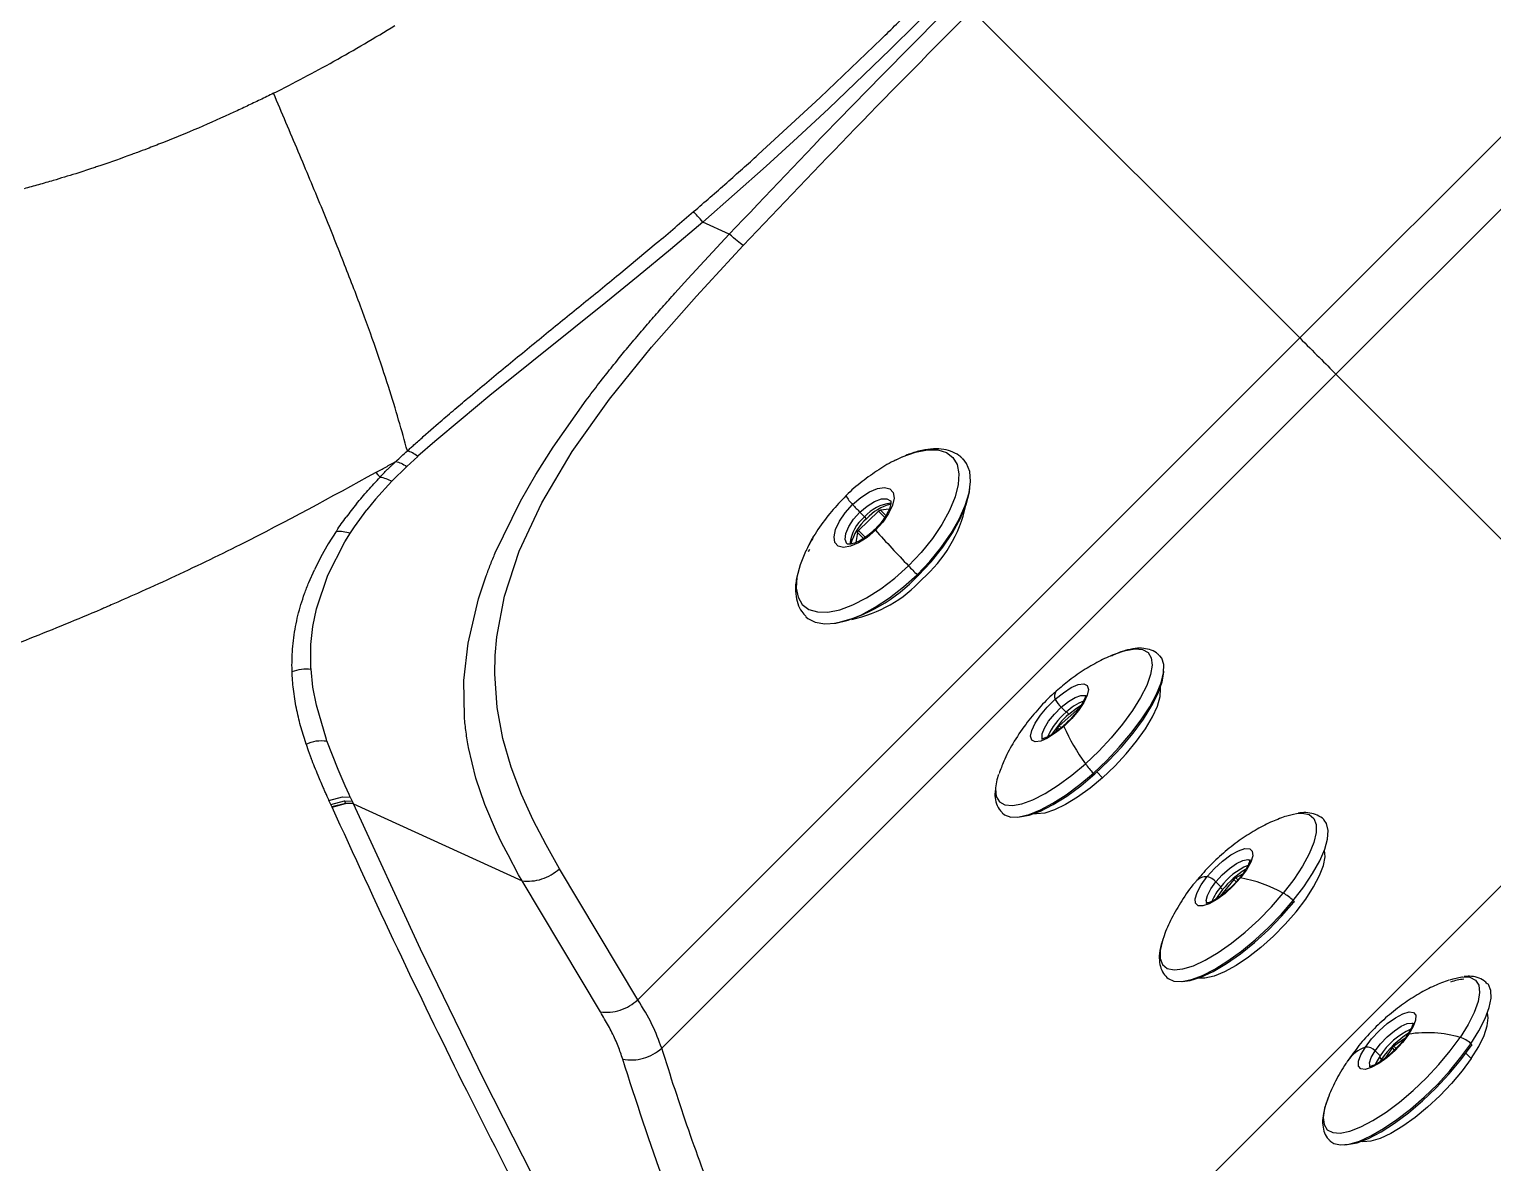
# Model space of a CAD drawing. Extents: x -51 to 27, y -13 to 136.
# Drawn here: x 9.69 to 16.42, y 15.51 to 20.73 of the extents above; entities that cross this region are included whole.
import ezdxf

# ---------------------------------------------------------------- set-up
doc = ezdxf.new("R2010")
doc.units = 0
doc.header["$MEASUREMENT"] = 0
doc.layers.add('GEOMETRY', color=2, linetype='Continuous', lineweight=25)

# ---------------------------------------------------------------- blocks, each defined once
blk = doc.blocks.new('2026 MONTERREY-BLOOM')
at = {"layer": 'GEOMETRY'}
for p, q in [((27.2123, -64.408), (30.2551, -61.3652)), ((30.4783, -61.4749), (27.3788, -64.5745)), ((25.33, -63.0825), (25.6091, -62.8048)), ((27.2123, -64.408), (25.705, -62.9007)), ((25.0079, -63.3026), (25.2888, -63.0336)), ((25.0467, -63.3538), (25.33, -63.0825)), ((24.7228, -63.5655), (25.0079, -63.3026)), ((24.9036, -63.4871), (25.0467, -63.3538)), ((24.7594, -63.6186), (24.9036, -63.4871)), ((24.4676, -63.8758), (24.7594, -63.6186)), ((24.4676, -63.8758), (24.3188, -64.0018)), ((24.5898, -63.9311), (24.4676, -63.8758)), ((24.0819, -64.1159), (24.2543, -63.9729)), ((24.4941, -64.0335), (24.5898, -63.9311)), ((24.3188, -64.0018), (24.1704, -64.1244)), ((24.3989, -64.137), (24.4941, -64.0335)), ((24.546, -64.0996), (24.6541, -63.984)), ((24.4391, -64.2158), (24.546, -64.0996)), ((24.1704, -64.1244), (24.0219, -64.2449)), ((24.3398, -64.2023), (24.3989, -64.137)), ((24.0219, -64.2449), (23.8744, -64.3633)), ((24.2316, -64.4509), (24.4391, -64.2158)), ((23.8744, -64.3633), (23.6816, -64.5177)), ((24.0384, -64.6898), (24.2316, -64.4509)), ((24.1695, -67.4508), (27.2123, -64.408)), ((23.6816, -64.5177), (23.4894, -64.6733)), ((27.3788, -64.5745), (24.2792, -67.674)), ((28.9346, -66.1303), (27.3788, -64.5745)), ((23.9903, -64.6177), (24.0134, -64.5881)), ((23.4894, -64.6733), (23.3568, -64.7827)), ((23.7798, -64.9102), (23.9319, -64.6943)), ((23.8675, -64.93), (24.0384, -64.6898)), ((23.3568, -64.7827), (23.2367, -64.8843)), ((23.1826, -64.862), (23.2529, -64.8005)), ((23.2367, -64.8843), (23.1585, -64.9525)), ((23.7006, -65.0355), (23.7798, -64.9102)), ((23.1585, -64.9526), (23.1078, -64.9989)), ((23.7275, -65.1656), (23.8675, -64.93)), ((23.1078, -64.9988), (23.0389, -65.0667)), ((23.6298, -65.1584), (23.7006, -65.0355)), ((22.9633, -65.1502), (23.0389, -65.0667)), ((22.9633, -65.1502), (22.9233, -65.1992)), ((23.5139, -65.3965), (23.6298, -65.1584)), ((23.6241, -65.3888), (23.7275, -65.1656)), ((22.8665, -65.2769), (22.9233, -65.1992)), ((25.2755, -65.2046), (25.1841, -65.2939)), ((25.1902, -65.209), (25.2119, -65.2307)), ((25.2209, -65.2393), (25.2121, -65.2305)), ((25.2755, -65.2046), (25.3042, -65.2335)), ((25.3243, -65.1954), (25.2846, -65.1994)), ((25.2846, -65.1994), (25.3095, -65.2245)), ((22.7828, -65.2976), (22.7462, -65.3555)), ((22.8227, -65.3451), (22.848, -65.3047)), ((22.848, -65.3047), (22.8665, -65.2769)), ((25.1785, -65.303), (25.1711, -65.3485)), ((25.1785, -65.303), (25.206, -65.3304)), ((25.1841, -65.2939), (25.2148, -65.3245)), ((22.7462, -65.3555), (22.7122, -65.4151)), ((22.7437, -65.4988), (22.8227, -65.3451)), ((23.5568, -65.5949), (23.6241, -65.3888)), ((24.9579, -65.3809), (24.9524, -65.3919)), ((22.7122, -65.4151), (22.6826, -65.4739)), ((22.6567, -65.5324), (22.6826, -65.4739)), ((22.6917, -65.6531), (22.7437, -65.4988)), ((23.4372, -65.6074), (23.4721, -65.5027)), ((23.5213, -65.7824), (23.5568, -65.5949)), ((22.6754, -65.7347), (22.6917, -65.6531)), ((23.3888, -65.8119), (23.4372, -65.6074)), ((22.6666, -65.8179), (22.6754, -65.7347)), ((23.5136, -65.868), (23.5213, -65.7824)), ((22.6667, -65.9263), (22.6666, -65.8179)), ((23.37, -65.9828), (23.3888, -65.8119)), ((22.6669, -65.9307), (22.6667, -65.9263)), ((22.6758, -66.0136), (22.6669, -65.9307)), ((23.5116, -65.9524), (23.5136, -65.868)), ((23.3723, -66.1504), (23.37, -65.9828)), ((23.5222, -66.1074), (23.5116, -65.9524)), ((22.6916, -66.0972), (22.6758, -66.0136)), ((22.7378, -66.2551), (22.6916, -66.0972)), ((23.5486, -66.2498), (23.5222, -66.1074)), ((28.9346, -66.1303), (25.2366, -69.8284)), ((26.2008, -66.1067), (26.1066, -66.1909)), ((26.1157, -66.1064), (26.1385, -66.1293)), ((26.1503, -66.1383), (26.14, -66.1279)), ((26.0998, -66.1997), (26.0916, -66.2184)), ((26.0998, -66.1997), (26.1072, -66.2071)), ((26.1066, -66.1909), (26.1159, -66.2001)), ((22.7397, -66.2606), (22.7378, -66.2551)), ((22.7912, -66.3916), (22.7397, -66.2606)), ((23.5869, -66.3822), (23.5486, -66.2498)), ((22.6443, -66.2751), (22.6545, -66.3048)), ((22.6545, -66.3048), (22.668, -66.3415)), ((23.4251, -66.4325), (23.3909, -66.2911)), ((22.8242, -66.4673), (22.7912, -66.3916)), ((23.6345, -66.5066), (23.5869, -66.3822)), ((22.8421, -66.507), (22.8242, -66.4673)), ((23.4662, -66.5532), (23.4251, -66.4325)), ((26.2799, -66.4038), (26.306, -66.4299)), ((22.7494, -66.5342), (22.812, -66.518)), ((22.7578, -66.5527), (22.7494, -66.5342)), ((22.7578, -66.5527), (22.8203, -66.5365)), ((22.812, -66.518), (22.8475, -66.5191)), ((22.8231, -66.5428), (22.8203, -66.5365)), ((22.8203, -66.5365), (22.8559, -66.5376)), ((22.8475, -66.5191), (22.8421, -66.507)), ((22.8475, -66.5191), (22.8559, -66.5376)), ((23.6887, -66.625), (23.6345, -66.5066)), ((22.7624, -66.5629), (22.7578, -66.5527)), ((22.7624, -66.5629), (22.8249, -66.5467)), ((22.7634, -66.565), (22.7624, -66.5629)), ((22.7634, -66.565), (22.8258, -66.5488)), ((22.8249, -66.5467), (22.8231, -66.5428)), ((22.8258, -66.5488), (22.8249, -66.5467)), ((22.8249, -66.5467), (22.8605, -66.5478)), ((22.8615, -66.5499), (22.8258, -66.5487)), ((22.8559, -66.5376), (22.8605, -66.5478)), ((22.8605, -66.5478), (22.8615, -66.5499)), ((23.1704, -67.218), (22.8615, -66.5499)), ((22.8615, -66.5499), (23.6371, -66.9043)), ((23.5198, -66.6788), (23.4662, -66.5532)), ((23.7477, -66.7391), (23.6887, -66.625)), ((23.5447, -66.7305), (23.5198, -66.6788)), ((23.5725, -66.7853), (23.5447, -66.7305)), ((23.6213, -66.876), (23.5725, -66.7853)), ((23.8086, -66.8492), (23.7477, -66.7391)), ((24.1695, -67.4508), (23.8086, -66.8492)), ((23.6371, -66.9043), (23.6213, -66.876)), ((23.997, -67.5072), (23.6371, -66.9043)), ((26.8267, -66.909), (26.8495, -66.9318)), ((26.9094, -66.8976), (26.8459, -66.9754)), ((26.8576, -66.9447), (26.8473, -66.9345)), ((26.9094, -66.8976), (26.9205, -66.9088)), ((26.9489, -66.8738), (26.9182, -66.8901)), ((26.9182, -66.8901), (26.9281, -66.9001)), ((23.4612, -67.8176), (23.1704, -67.218)), ((27.6363, -67.6726), (27.6041, -67.7201)), ((27.6363, -67.6726), (27.6466, -67.683)), ((27.6951, -67.6292), (27.6446, -67.6642)), ((27.6446, -67.6642), (27.655, -67.6746)), ((27.5586, -67.6859), (27.5815, -67.7088)), ((27.5881, -67.7239), (27.5781, -67.7139)), ((27.5881, -67.7239), (27.5803, -67.736)), ((27.9764, -67.6965), (28.0008, -67.7209)), ((23.765, -68.413), (23.4612, -67.8176)), ((27.3432, -67.9024), (27.3334, -67.9277))]:
    blk.add_line(p, q, dxfattribs=at)
at = {"layer": 'GEOMETRY', "flags": 128}
for points in [[(25.3595, -64.9675), (25.3852, -64.9555), (25.4454, -64.9335), (25.5003, -64.9226), (25.5482, -64.923), (25.5877, -64.9347), (25.6176, -64.9574), (25.637, -64.9904), (25.6453, -65.0326), (25.6422, -65.0828), (25.6278, -65.1395), (25.6026, -65.2009), (25.5674, -65.2652), (25.5232, -65.3305), (25.4713, -65.3946), (25.4133, -65.4558)], [(25.4532, -65.4967), (25.5114, -65.4356), (25.564, -65.3715), (25.6094, -65.3061), (25.6464, -65.2414), (25.6741, -65.179), (25.6917, -65.1207), (25.6987, -65.068), (25.6949, -65.0223), (25.6804, -64.985), (25.6644, -64.9647)], [(22.9643, -65.0274), (22.9745, -65.0376), (22.9847, -65.0478)], [(25.1568, -65.1741), (25.1949, -65.1414), (25.2341, -65.1161), (25.2714, -65.1002), (25.3035, -65.0952), (25.3281, -65.1013), (25.343, -65.1182), (25.347, -65.1443), (25.3399, -65.1777), (25.3222, -65.2155), (25.2953, -65.2548), (25.2615, -65.2923)], [(25.4573, -65.5003), (25.5171, -65.4371), (25.5707, -65.3709), (25.6164, -65.3035), (25.6528, -65.2371), (25.6788, -65.1736), (25.6937, -65.1151), (25.6961, -65.0968)], [(25.2615, -65.2923), (25.2234, -65.3251), (25.1841, -65.3504), (25.1469, -65.3662), (25.1147, -65.3713), (25.0901, -65.3651), (25.0752, -65.3483), (25.0712, -65.3222), (25.0783, -65.2888), (25.096, -65.251), (25.1229, -65.2117), (25.1568, -65.1741)], [(25.1902, -65.209), (25.2234, -65.1809), (25.2574, -65.1601), (25.2888, -65.1486), (25.3146, -65.1477), (25.3315, -65.1564)], [(25.1316, -65.355), (25.1308, -65.3541), (25.1229, -65.3349), (25.1257, -65.3079), (25.1389, -65.2758), (25.1611, -65.2417), (25.1902, -65.209)], [(22.7828, -65.2976), (22.7839, -65.2959), (22.7849, -65.2943)], [(24.942, -65.3865), (24.9402, -65.3901), (24.915, -65.4516), (24.9006, -65.5082), (24.8976, -65.5585), (24.9058, -65.6007), (24.9252, -65.6337), (24.9551, -65.6563), (24.9946, -65.6681), (25.0425, -65.6685), (25.0974, -65.6575), (25.1576, -65.6356), (25.2212, -65.6033), (25.2863, -65.5617), (25.351, -65.512), (25.4133, -65.4558)], [(24.942, -65.6899), (24.9508, -65.6976), (24.9852, -65.7155), (25.0282, -65.7228), (25.0788, -65.7193), (25.1355, -65.7051), (25.1968, -65.6806), (25.2609, -65.6465), (25.3262, -65.6036), (25.3909, -65.5532), (25.4532, -65.4967)], [(25.4532, -65.4967), (25.4546, -65.4981), (25.4558, -65.4993), (25.4568, -65.5002), (25.4575, -65.5009), (25.4579, -65.5012), (25.458, -65.5012), (25.4578, -65.5009), (25.4573, -65.5003)], [(26.391, -65.8517), (26.4117, -65.8452), (26.455, -65.8373), (26.4897, -65.8405), (26.5148, -65.8544), (26.5296, -65.8788), (26.5335, -65.9129), (26.5264, -65.9556), (26.5087, -66.0057), (26.4807, -66.0616), (26.4434, -66.1216), (26.3979, -66.1839), (26.3456, -66.2466), (26.288, -66.3079), (26.2269, -66.3657)], [(26.2635, -66.4088), (26.3247, -66.351), (26.3827, -66.2898), (26.4359, -66.2271), (26.4829, -66.1644), (26.5223, -66.1036), (26.5531, -66.0462), (26.5745, -65.9939), (26.5859, -65.948), (26.5868, -65.9098), (26.5775, -65.8804), (26.5696, -65.8699)], [(22.5796, -65.9417), (22.5796, -65.9395), (22.5795, -65.9373)], [(26.27, -66.4126), (26.3331, -66.3528), (26.3926, -66.2896), (26.4466, -66.2248), (26.4936, -66.1604), (26.5322, -66.0984), (26.5611, -66.0407), (26.5794, -65.989), (26.5867, -65.9448), (26.5868, -65.9406)], [(26.0879, -66.0697), (26.1257, -66.0391), (26.1621, -66.016), (26.1941, -66.0023), (26.219, -65.9991), (26.235, -66.0066), (26.2406, -66.0243), (26.2355, -66.0507), (26.22, -66.0837), (26.1954, -66.1205), (26.1637, -66.1583), (26.1275, -66.1939)], [(26.1157, -66.1064), (26.1485, -66.0802), (26.1796, -66.0613), (26.206, -66.0516), (26.2251, -66.0521), (26.231, -66.0559)], [(26.306, -66.4299), (26.3622, -66.3765), (26.4149, -66.3199), (26.4622, -66.262), (26.5027, -66.2049), (26.5349, -66.1505), (26.5577, -66.1005), (26.5703, -66.0568), (26.5724, -66.0209), (26.5714, -66.0144)], [(26.1275, -66.1939), (26.0897, -66.2245), (26.0533, -66.2476), (26.0213, -66.2613), (25.9963, -66.2645), (25.9804, -66.257), (25.9748, -66.2393), (25.9799, -66.2129), (25.9954, -66.18), (26.02, -66.1431), (26.0517, -66.1054), (26.0879, -66.0697)], [(26.0316, -66.255), (26.0276, -66.2482), (26.0278, -66.2285), (26.0382, -66.2017), (26.0577, -66.1703), (26.0844, -66.1375), (26.1157, -66.1064)], [(26.1503, -66.1383), (26.1859, -66.1098), (26.2074, -66.096)], [(26.1275, -66.1939), (26.1269, -66.1916), (26.1272, -66.1904)], [(22.6443, -66.2751), (22.6433, -66.2724), (22.6424, -66.2696)], [(25.8133, -66.477), (25.8131, -66.4819), (25.817, -66.516), (25.8317, -66.5404), (25.8568, -66.5543), (25.8915, -66.5575), (25.9348, -66.5497), (25.9854, -66.5311), (26.0416, -66.5025), (26.1018, -66.4645), (26.1643, -66.4185), (26.2269, -66.3657)], [(25.8277, -66.415), (25.8201, -66.4392), (25.8133, -66.477)], [(25.8438, -66.5917), (25.8554, -66.6011), (25.8845, -66.6108), (25.9224, -66.6102), (25.968, -66.5992), (26.0201, -66.5782), (26.0773, -66.5477), (26.1381, -66.5086), (26.2007, -66.4618), (26.2635, -66.4088)], [(25.9165, -66.6109), (25.9236, -66.6107), (25.9683, -66.6026), (26.0205, -66.5835), (26.0786, -66.5539), (26.1408, -66.5147), (26.2053, -66.4671), (26.27, -66.4126)], [(26.306, -66.4299), (26.2482, -66.4784), (26.1908, -66.5202), (26.1358, -66.5539), (26.0849, -66.5785), (26.04, -66.593), (26.0025, -66.5969), (25.9903, -66.5956)], [(26.2635, -66.4088), (26.265, -66.4103), (26.2664, -66.4115), (26.2676, -66.4125), (26.2687, -66.4132), (26.2694, -66.4136), (26.2699, -66.4136), (26.2701, -66.4133), (26.27, -66.4126)], [(27.1976, -66.5945), (27.2236, -66.593), (27.2552, -66.5998), (27.2768, -66.6174), (27.2879, -66.6451), (27.2881, -66.6823), (27.2774, -66.7276), (27.2561, -66.7798), (27.2249, -66.8373), (27.1846, -66.8983), (27.1367, -66.961)], [(27.1473, -66.6074), (27.1831, -66.5971), (27.1976, -66.5945)], [(27.182, -66.9949), (27.2303, -66.9321), (27.2712, -66.8708), (27.3038, -66.8126), (27.327, -66.7592), (27.3403, -66.712), (27.3433, -66.6723), (27.3359, -66.6411), (27.3242, -66.6245)], [(26.7869, -66.8847), (26.8206, -66.8474), (26.8578, -66.8133), (26.8955, -66.7853), (26.9305, -66.7655), (26.9602, -66.7557), (26.982, -66.7565), (26.9942, -66.7679), (26.9958, -66.7891), (26.9867, -66.8182), (26.9676, -66.8529), (26.9401, -66.8905)], [(27.1957, -67.046), (27.2398, -66.9883), (27.2761, -66.9323), (27.3036, -66.88), (27.3213, -66.833), (27.3285, -66.7931), (27.3255, -66.7631)], [(26.8267, -66.909), (26.8561, -66.8767), (26.8886, -66.8478), (26.921, -66.8251), (26.95, -66.8108), (26.9728, -66.8064), (26.9869, -66.8118)], [(26.9401, -66.8905), (26.9064, -66.9278), (26.8692, -66.9619), (26.8315, -66.99), (26.7965, -67.0097), (26.7668, -67.0196), (26.745, -67.0188), (26.7328, -67.0073), (26.7312, -66.9862), (26.7403, -66.9571), (26.7594, -66.9223), (26.7869, -66.8847)], [(26.7873, -67.0107), (26.7869, -67.0103), (26.7822, -66.9947), (26.7878, -66.971), (26.8031, -66.9415), (26.8267, -66.909)], [(26.9401, -66.8905), (26.9372, -66.8906), (26.9353, -66.8916), (26.9353, -66.8916)], [(26.5843, -67.1686), (26.5807, -67.1788), (26.57, -67.2241), (26.5702, -67.2613), (26.5813, -67.289), (26.603, -67.3066), (26.6346, -67.3134), (26.6751, -67.3093), (26.7233, -67.2944), (26.7778, -67.2691), (26.8369, -67.2342), (26.8988, -67.1907), (26.9616, -67.1401), (27.0234, -67.0837), (27.0824, -67.0234), (27.1367, -66.961)], [(26.6008, -67.3487), (26.6068, -67.3539), (26.634, -67.3656), (26.6703, -67.3669), (26.7145, -67.3579), (26.7655, -67.3388), (26.8219, -67.31), (26.8821, -67.2725), (26.9445, -67.2271), (27.0073, -67.1752), (27.069, -67.1181), (27.1278, -67.0575), (27.182, -66.9949)], [(26.6723, -67.3667), (26.708, -67.3624), (26.7579, -67.3469), (26.8142, -67.3208), (26.8752, -67.2848), (26.9391, -67.2399), (27.004, -67.1876), (27.0678, -67.1294), (27.1287, -67.0671), (27.1848, -67.0026)], [(26.8576, -66.9447), (26.8321, -66.98), (26.8271, -66.9883)], [(27.182, -66.9949), (27.1834, -66.9964), (27.1846, -66.9979), (27.1855, -66.9992), (27.1861, -67.0004), (27.1863, -67.0014), (27.1862, -67.0021), (27.1857, -67.0025), (27.1848, -67.0026)], [(27.1957, -67.046), (27.1456, -67.1035), (27.091, -67.1588), (27.0338, -67.21), (26.9759, -67.2554), (26.9194, -67.2935), (26.8662, -67.3229), (26.818, -67.3426), (26.7765, -67.352), (26.7461, -67.3514)], [(27.9018, -67.3588), (27.9167, -67.354), (27.9575, -67.3456)], [(27.9575, -67.3456), (27.96, -67.3454), (27.9948, -67.3477), (28.02, -67.3608), (28.0349, -67.3844), (28.039, -67.4177), (28.0321, -67.4597), (28.0145, -67.5092), (27.9867, -67.5646), (27.9496, -67.6242)], [(27.9986, -67.6531), (28.036, -67.5933), (28.0646, -67.5374), (28.0836, -67.4869), (28.0925, -67.4434), (28.091, -67.4078), (28.0793, -67.3813), (28.0751, -67.3765)], [(27.5139, -67.6685), (27.5426, -67.6309), (27.5771, -67.5939), (27.6145, -67.5605), (27.6519, -67.5335), (27.6861, -67.5151), (27.7145, -67.5066), (27.7347, -67.5089), (27.7451, -67.5217), (27.7449, -67.544), (27.734, -67.574), (27.7134, -67.6092)], [(28.0008, -67.7209), (28.0347, -67.666), (28.0595, -67.6154), (28.0743, -67.5707), (28.0785, -67.5336), (28.075, -67.5123)], [(27.7134, -67.6092), (27.6846, -67.6469), (27.6502, -67.6839), (27.6128, -67.7172), (27.5754, -67.7442), (27.5411, -67.7627), (27.5128, -67.7711), (27.4926, -67.7689), (27.4822, -67.756), (27.4824, -67.7337), (27.4933, -67.7038), (27.5139, -67.6685)], [(27.5586, -67.6859), (27.5838, -67.6532), (27.6143, -67.6215), (27.647, -67.5937), (27.6787, -67.5727), (27.7064, -67.5605), (27.7273, -67.5582), (27.733, -67.5601)], [(27.3334, -67.9277), (27.3266, -67.9495), (27.3198, -67.9915), (27.3238, -68.0248), (27.3387, -68.0484), (27.3639, -68.0615), (27.3987, -68.0638), (27.442, -68.0552), (27.4925, -68.0359), (27.5488, -68.0066), (27.6089, -67.968), (27.6713, -67.9215), (27.7338, -67.8684), (27.7947, -67.8103), (27.8521, -67.749), (27.9043, -67.6863), (27.9496, -67.6242)], [(27.3506, -68.0997), (27.3683, -68.1117), (27.3994, -68.1183), (27.4392, -68.1146), (27.4864, -68.1005), (27.5397, -68.0766), (27.5978, -68.0435), (27.6591, -68.002), (27.7218, -67.9533), (27.7842, -67.8987), (27.8447, -67.8398), (27.9017, -67.7781), (27.9534, -67.7153), (27.9986, -67.6531)], [(27.4202, -68.1175), (27.4309, -68.1171), (27.4756, -68.1082), (27.5278, -68.0882), (27.5859, -68.0579), (27.648, -68.0181), (27.7124, -67.9701), (27.777, -67.9152), (27.8399, -67.8552), (27.8992, -67.7919), (27.9531, -67.7272), (27.9999, -67.663)], [(27.9986, -67.6531), (28, -67.6547), (28.0011, -67.6563), (28.0019, -67.6579), (28.0023, -67.6593), (28.0023, -67.6606), (28.0019, -67.6617), (28.0011, -67.6625), (27.9999, -67.663)], [(28.0008, -67.7209), (27.9588, -67.7781), (27.9103, -67.8358), (27.8568, -67.892), (27.8002, -67.9447), (27.7425, -67.9921), (27.6855, -68.0328), (27.6313, -68.0651), (27.5816, -68.0882), (27.5382, -68.1011), (27.5025, -68.1034), (27.4939, -68.1021)], [(27.5378, -67.7623), (27.5352, -67.7589), (27.533, -67.7414), (27.5411, -67.7163), (27.5586, -67.6859)], [(27.5815, -67.7088), (27.564, -67.7392), (27.5605, -67.7476)]]:
    blk.add_lwpolyline(points, dxfattribs=at)
at = {"layer": 'GEOMETRY'}
for centre, radius, start, end in [((25.2852, -65.0439), 0.1829, 209.52887, 225.39503), ((25.869, -64.5244), 0.9641, 222.36825, 225.24329), ((25.3477, -65.3461), 0.1782, 95.15101, 139.63208), ((25.384, -65.3862), 0.2195, 103.72022, 137.97425), ((25.0632, -65.0421), 0.6294, 311.05945, 347.47465), ((25.3297, -65.3747), 0.186, 129.27931, 174.35041), ((25.3707, -65.4123), 0.2288, 130.87679, 165.83382), ((25.2716, -65.2811), 0.0152, 210.15902, 228.02821), ((31.8436, -59.328), 8.8824, 222.18119, 223.62013), ((27.0601, -63.8911), 2.2716, 223.53472, 224.97732), ((24.922, -65.0106), 0.7255, 282.03765, 317.54382), ((25.031, -65.1133), 0.6011, 281.65393, 317.84202), ((26.1238, -66.0551), 0.0388, 144.28978, 202.10217), ((26.3332, -66.3647), 0.3055, 129.58477, 156.36922), ((26.2, -66.0138), 0.1253, 206.52953, 227.71411), ((26.3119, -66.3086), 0.2494, 112.08273, 134.04156), ((26.4139, -66.4399), 0.4005, 131.15526, 148.70044), ((26.9927, -65.8078), 0.9475, 204.05139, 216.07728), ((26.4979, -66.1732), 0.3324, 215.40422, 225.15299), ((27.0904, -67.1081), 0.2986, 112.98649, 143.80362), ((27.1711, -67.1944), 0.4008, 121.29897, 141.46872), ((26.7865, -66.9568), 0.0721, 89.70637, 136.52684), ((26.769, -66.9589), 0.0763, 40.89166, 76.42984), ((27.0105, -67.0754), 0.2157, 138.2567, 158.89385), ((26.8254, -67.5195), 0.6393, 60.87069, 79.66936), ((27.0451, -67.1308), 0.1929, 44.78966, 61.66611), ((27.984, -67.5786), 0.2228, 94.54733, 110.54735), ((27.8679, -67.8944), 0.3413, 115.17664, 147.04832), ((27.9396, -67.9656), 0.4266, 122.32358, 145.49473), ((27.7147, -67.6193), 0.0102, 97.66392, 144.64036), ((27.7982, -68.14), 0.5376, 73.6442, 99.08568), ((27.5752, -67.8319), 0.1745, 110.54776, 144.92157), ((27.5202, -67.7185), 0.0504, 40.31286, 97.13436), ((27.9186, -67.7328), 0.1129, 44.87123, 74.06802)]:
    blk.add_arc(centre, radius, start, end, dxfattribs=at)
for points, knots in [([(36.859, -38.9849), (36.859, -39.0223), (36.859, -39.1044), (36.8591, -39.2388), (36.8591, -39.3958), (36.8591, -39.5685), (36.8592, -39.7359), (36.8592, -39.8768), (36.8593, -39.9758), (36.8593, -40.0772), (36.8593, -40.1944), (36.8593, -40.3405), (36.8593, -40.4831), (36.8593, -40.6212), (36.8593, -40.8234), (36.8592, -41.098), (36.8591, -41.4534), (36.8587, -41.82), (36.8582, -42.2118), (36.8575, -42.6185), (36.8566, -43.0391), (36.8555, -43.4622), (36.8541, -43.8933), (36.8524, -44.3345), (36.8491, -45.0642), (36.8435, -46.0697), (36.8364, -47.0219), (36.831, -47.6331), (36.8285, -47.9129), (36.8256, -48.2126), (36.8223, -48.535), (36.8186, -48.8802), (36.8147, -49.2264), (36.8066, -49.9061), (36.7932, -50.9094), (36.7722, -52.2262), (36.7483, -53.5109), (36.7225, -54.7153), (36.6953, -55.8417), (36.6738, -56.641), (36.6586, -57.1715), (36.6507, -57.4409), (36.6426, -57.7087), (36.6344, -57.9747), (36.626, -58.239), (36.6069, -58.8261), (36.5756, -59.7232), (36.5401, -60.6347), (36.5149, -61.236), (36.5019, -61.5395), (36.4886, -61.8403), (36.4743, -62.1548), (36.4581, -62.5008), (36.4338, -63.0026), (36.4016, -63.6332), (36.3614, -64.3644), (36.3245, -64.9876), (36.2915, -65.5092), (36.2642, -65.9196), (36.2449, -66.1944), (36.2346, -66.3388), (36.232, -66.3737), (36.2295, -66.4085), (36.227, -66.4432), (36.2244, -66.4778), (36.2219, -66.5123), (36.2194, -66.5467), (36.202, -66.7808), (36.1689, -67.2076), (36.1172, -67.8199), (36.0643, -68.3964), (36.0109, -68.9342), (35.9575, -69.4306), (35.9068, -69.8822), (35.8577, -70.2634), (35.7954, -70.5689), (35.7311, -70.8244), (35.6652, -71.0431), (35.6083, -71.2087), (35.5657, -71.3234), (35.5322, -71.4094), (35.4972, -71.4947), (35.4608, -71.5796), (35.423, -71.6638), (35.3512, -71.817), (35.2801, -71.9551), (35.2112, -72.0786), (35.1861, -72.1227), (35.1582, -72.1705), (35.1192, -72.236), (34.9992, -72.4303), (34.7838, -72.739), (34.4831, -73.0959), (34.1838, -73.3984), (33.8952, -73.6525), (33.5898, -73.886), (33.269, -74.098), (32.9344, -74.2875), (32.5639, -74.4647), (32.1566, -74.6229), (31.7125, -74.754), (31.2589, -74.8489), (30.8001, -74.902), (30.3438, -74.954), (29.8863, -75.0021), (29.4405, -75.0462), (29.006, -75.0866), (28.5829, -75.1236), (28.1614, -75.1584), (27.7388, -75.1914), (27.3151, -75.2226), (26.7305, -75.2634), (25.9923, -75.3106), (25.0953, -75.3626), (24.1914, -75.4104), (23.3087, -75.4533), (22.3774, -75.495), (21.3907, -75.5356), (20.3038, -75.5762), (19.1838, -75.6139), (18.0788, -75.6473), (16.9913, -75.6768), (16.2071, -75.696), (15.6886, -75.7079), (15.4442, -75.7134), (15.1984, -75.7187), (14.9514, -75.7239), (14.7031, -75.7291), (14.4534, -75.7341), (13.7588, -75.7477), (12.6039, -75.768), (11.3878, -75.7855), (10.5536, -75.796), (10.1157, -75.8011), (9.6802, -75.8059), (9.2484, -75.8104), (8.8282, -75.8144), (8.2798, -75.8193), (7.5848, -75.8248), (6.7351, -75.8305), (5.8527, -75.8351), (4.9662, -75.8387), (3.9753, -75.8418), (2.9104, -75.8441), (1.7538, -75.8458), (0.6095, -75.8466), (-0.4551, -75.8466), (-1.4398, -75.846), (-2.343, -75.845), (-3.2381, -75.8435), (-3.8288, -75.842), (-4.1184, -75.8412)], [0, 0, 0, 0, 0.0015205, 0.0033457, 0.0054756, 0.007915, 0.0103829, 0.0122963, 0.0136552, 0.0144139, 0.0164289, 0.0184285, 0.0203659, 0.0222411, 0.0240541, 0.0286038, 0.0334271, 0.0385312, 0.0435423, 0.0493867, 0.0550992, 0.0606799, 0.0666233, 0.0726617, 0.0786535, 0.0963497, 0.113627, 0.1174481, 0.121248, 0.1250268, 0.1296573, 0.1343866, 0.1390883, 0.1437626, 0.1620811, 0.1799649, 0.1974138, 0.2144282, 0.2290414, 0.2433183, 0.2470019, 0.2506624, 0.2542999, 0.2579143, 0.2615057, 0.265074, 0.2818429, 0.2980744, 0.3022367, 0.3063621, 0.3104507, 0.3145025, 0.3191882, 0.3245637, 0.3349686, 0.3449124, 0.3543951, 0.3604013, 0.3662067, 0.3711496, 0.3716267, 0.3721023, 0.3725764, 0.3730489, 0.37352, 0.3739896, 0.3744577, 0.3749243, 0.3835541, 0.3918977, 0.3999554, 0.4071383, 0.4139151, 0.4202961, 0.4256539, 0.4295637, 0.4329884, 0.436386, 0.4388658, 0.4401192, 0.4413721, 0.4426249, 0.443878, 0.4451317, 0.4463864, 0.4507691, 0.4514578, 0.4521466, 0.4528356, 0.4537108, 0.455254, 0.4621392, 0.4690242, 0.4742408, 0.4794587, 0.4846756, 0.4898923, 0.4951112, 0.5003286, 0.5066101, 0.5128922, 0.519174, 0.5254609, 0.5317008, 0.5378835, 0.5442016, 0.5499516, 0.55566, 0.5615042, 0.5671845, 0.5729289, 0.5788098, 0.5910574, 0.6030653, 0.6154142, 0.6279319, 0.6390692, 0.6533928, 0.6681633, 0.6833808, 0.6990455, 0.7132005, 0.7277021, 0.7310052, 0.7343258, 0.7376638, 0.7410194, 0.7443924, 0.7477829, 0.7511908, 0.7726989, 0.7948379, 0.8007406, 0.8066865, 0.8126757, 0.8184869, 0.8242755, 0.829799, 0.8408264, 0.8525895, 0.8644161, 0.8767764, 0.8887042, 0.904785, 0.9201624, 0.9358208, 0.9514061, 0.963534, 0.9759348, 0.9882033, 1, 1, 1, 1]), ([(36.6428, -38.9849), (36.6431, -39.8276), (36.6438, -41.5507), (36.6383, -44.1545), (36.6234, -46.7957), (36.5979, -49.4358), (36.5602, -52.0733), (36.5085, -54.7086), (36.4432, -57.2335), (36.3641, -59.6496), (36.2703, -61.9567), (36.155, -64.2623), (36.0312, -66.2277), (35.8996, -67.8519), (35.8017, -68.8768), (35.7157, -69.6378), (35.6625, -70.1338), (35.5672, -70.618), (35.44, -71.0494), (35.2932, -71.4321), (35.1369, -71.768), (34.9579, -72.0923), (34.7569, -72.4035), (34.535, -72.7), (34.2931, -72.9805), (34.0324, -73.2437), (33.7541, -73.4882), (33.4596, -73.713), (33.1503, -73.9169), (32.8277, -74.0989), (32.4705, -74.2692), (32.0778, -74.421), (31.6496, -74.5465), (31.2101, -74.6374), (30.7599, -74.6888), (30.3045, -74.7407), (29.8454, -74.7888), (29.1167, -74.8607), (28.1181, -74.9475), (26.5168, -75.0645), (24.5806, -75.1771), (22.165, -75.291), (19.6026, -75.3869), (16.8933, -75.4656), (14.1194, -75.527), (11.282, -75.5728), (9.2951, -75.5943), (8.2219, -75.6033), (8.062, -75.6046), (7.9023, -75.6059), (7.7504, -75.607), (7.6186, -75.608), (7.5093, -75.6088), (7.4065, -75.6096), (7.2866, -75.6104), (6.8232, -75.6135), (5.7308, -75.6198), (3.332, -75.628), (-0.049, -75.6323), (-2.7617, -75.6274), (-4.1178, -75.6249)], [0, 0, 0, 0, 0.034488, 0.070526, 0.106569, 0.142591, 0.178588, 0.214528, 0.250471, 0.281965, 0.313469, 0.344975, 0.376447, 0.394063, 0.411668, 0.418581, 0.425411, 0.432079, 0.438744, 0.443794, 0.448844, 0.453894, 0.458943, 0.463993, 0.469043, 0.474092, 0.479142, 0.484192, 0.489242, 0.494293, 0.499343, 0.505424, 0.511505, 0.517586, 0.523766, 0.530042, 0.536349, 0.542658, 0.560012, 0.577374, 0.608371, 0.639386, 0.67635, 0.71332, 0.75032, 0.789907, 0.829466, 0.831649, 0.833831, 0.836013, 0.838185, 0.84005, 0.841408, 0.842657, 0.844259, 0.846315, 0.861623, 0.88897, 0.944497, 1, 1, 1, 1]), ([(36.225, -61.5426), (36.1964, -62.167), (36.1392, -63.4153), (36.0324, -65.2859), (35.9137, -66.9984), (35.772, -68.552), (35.667, -69.6385), (35.5531, -70.4103), (35.4367, -70.8642), (35.2825, -71.3071), (35.0894, -71.7346), (34.8594, -72.1433), (34.5943, -72.5301), (34.296, -72.8921), (33.9668, -73.2263), (33.6092, -73.5302), (33.2262, -73.8014), (32.8207, -74.0377), (32.3959, -74.2373), (31.9552, -74.3984), (31.502, -74.5209), (31.0329, -74.6008), (30.5567, -74.651), (30.0812, -74.7042), (29.1463, -74.7989), (27.7475, -74.919), (25.8805, -75.0441), (24.6351, -75.1093), (24.0127, -75.1419)], [0, 0, 0, 0, 0.083331, 0.166589, 0.249767, 0.312162, 0.374551, 0.39527, 0.416087, 0.436907, 0.457721, 0.478532, 0.499343, 0.520158, 0.54098, 0.561805, 0.582632, 0.603461, 0.624291, 0.645118, 0.665943, 0.686771, 0.708478, 0.729771, 0.750567, 0.833744, 0.916911, 1, 1, 1, 1]), ([(25.6465, -62.8422), (25.466, -63.0239), (25.1094, -63.3832), (24.7616, -63.75), (24.5898, -63.9311)], [0, 0, 0, 0, 0.506035, 1, 1, 1, 1]), ([(24.6541, -63.984), (24.8249, -63.8038), (25.1707, -63.4389), (25.5255, -63.0816), (25.705, -62.9007)], [0, 0, 0, 0, 0.493831, 1, 1, 1, 1]), ([(25.2888, -63.0336), (25.312, -63.0109), (25.3583, -62.9655), (25.4044, -62.9199), (25.4275, -62.8971)], [0, 0, 0, 0, 0.500439, 1, 1, 1, 1]), ([(22.772, -63.1365), (22.8191, -63.1098), (22.9133, -63.0565), (23.0057, -63.0001), (23.0519, -62.9719)], [0, 0, 0, 0, 0.5, 1, 1, 1, 1]), ([(22.4941, -63.2834), (22.5408, -63.2598), (22.6343, -63.2124), (22.7261, -63.1618), (22.772, -63.1365)], [0, 0, 0, 0, 0.5, 1, 1, 1, 1]), ([(22.4941, -63.2834), (22.4839, -63.2885), (22.4635, -63.2987), (22.443, -63.3087), (22.4327, -63.3137)], [0, 0, 0, 0, 0.500141, 1, 1, 1, 1]), ([(23.1098, -64.9274), (23.0968, -64.8808), (23.0709, -64.7876), (23.0242, -64.6337), (22.9665, -64.4601), (22.8957, -64.2638), (22.8115, -64.0451), (22.715, -63.806), (22.6082, -63.5504), (22.5324, -63.373), (22.4941, -63.2834)], [0, 0, 0, 0, 0.120747, 0.242076, 0.36403, 0.48698, 0.611536, 0.738315, 0.867743, 1, 1, 1, 1]), ([(22.3124, -63.3707), (22.2581, -63.3953), (22.1495, -63.4444), (22.0391, -63.489), (21.9839, -63.5113)], [0, 0, 0, 0, 0.500002, 1, 1, 1, 1]), ([(22.4327, -63.3137), (22.4127, -63.3232), (22.3726, -63.3423), (22.3325, -63.3612), (22.3124, -63.3707)], [0, 0, 0, 0, 0.49976, 1, 1, 1, 1]), ([(21.9839, -63.5113), (21.9605, -63.5204), (21.9223, -63.5352), (21.8753, -63.553), (21.8047, -63.5792), (21.7486, -63.5986), (21.7012, -63.615)], [0, 0, 0, 0, 0.250002, 0.408082, 0.500004, 1, 1, 1, 1]), ([(24.5781, -63.6947), (24.6023, -63.6733), (24.6507, -63.6304), (24.6987, -63.5871), (24.7228, -63.5655)], [0, 0, 0, 0, 0.499676, 1, 1, 1, 1]), ([(21.6582, -63.6295), (21.646, -63.6335), (21.6217, -63.6414), (21.5973, -63.6493), (21.5851, -63.6532)], [0, 0, 0, 0, 0.499558, 1, 1, 1, 1]), ([(21.7012, -63.615), (21.694, -63.6174), (21.6797, -63.6222), (21.6654, -63.6271), (21.6582, -63.6295)], [0, 0, 0, 0, 0.499937, 1, 1, 1, 1]), ([(21.4816, -63.6847), (21.4593, -63.6911), (21.4146, -63.7041), (21.3698, -63.7162), (21.3474, -63.7223)], [0, 0, 0, 0, 0.5001, 1, 1, 1, 1]), ([(21.5851, -63.6532), (21.5679, -63.6585), (21.5334, -63.669), (21.4989, -63.6794), (21.4816, -63.6847)], [0, 0, 0, 0, 0.499329, 1, 1, 1, 1]), ([(24.4257, -63.8276), (24.4512, -63.8056), (24.5021, -63.7615), (24.5528, -63.717), (24.5781, -63.6947)], [0, 0, 0, 0, 0.499541, 1, 1, 1, 1]), ([(24.2543, -63.9729), (24.283, -63.9488), (24.3403, -63.9007), (24.3972, -63.852), (24.4257, -63.8276)], [0, 0, 0, 0, 0.49942, 1, 1, 1, 1]), ([(24.4676, -63.8758), (24.4591, -63.866), (24.4422, -63.8464), (24.4312, -63.8339), (24.4257, -63.8276)], [0, 0, 0, 0, 0.5, 1, 1, 1, 1]), ([(24.6541, -63.984), (24.6457, -63.9776), (24.6288, -63.9649), (24.6028, -63.9424), (24.5898, -63.9311)], [0, 0, 0, 0, 0.4999998, 1, 1, 1, 1]), ([(24.0134, -64.5881), (24.0309, -64.5661), (24.0649, -64.5234), (24.1178, -64.4583), (24.1721, -64.394), (24.2273, -64.3295), (24.2832, -64.2659), (24.3206, -64.2238), (24.3398, -64.2023)], [0, 0, 0, 0, 0.168999, 0.327962, 0.500001, 0.668616, 0.83032, 1, 1, 1, 1]), ([(23.3885, -64.6847), (23.4459, -64.6367), (23.5609, -64.5407), (23.6789, -64.4447), (23.7379, -64.3967)], [0, 0, 0, 0, 0.499987, 1, 1, 1, 1]), ([(23.9319, -64.6944), (23.9415, -64.6816), (23.9607, -64.656), (23.9804, -64.6305), (23.9903, -64.6177)], [0, 0, 0, 0, 0.500118, 1, 1, 1, 1]), ([(23.1098, -64.9274), (23.1148, -64.9228), (23.1248, -64.9138), (23.1348, -64.9047), (23.1398, -64.9002)], [0, 0, 0, 0, 0.500029, 1, 1, 1, 1]), ([(23.1398, -64.9002), (23.147, -64.8938), (23.1613, -64.8812), (23.1755, -64.8684), (23.1826, -64.862)], [0, 0, 0, 0, 0.5003936, 1, 1, 1, 1]), ([(25.663, -64.9653), (25.66, -64.9618), (25.6478, -64.9475), (25.6175, -64.9319), (25.5754, -64.9193), (25.5275, -64.9169), (25.4741, -64.9245), (25.426, -64.9378), (25.3951, -64.952), (25.3849, -64.9567)], [0, 0, 0, 0, 0.050866, 0.209225, 0.368005, 0.535719, 0.716116, 0.905409, 1, 1, 1, 1]), ([(22.9643, -65.0274), (22.9797, -65.0188), (23.0106, -65.0018), (23.0416, -64.9847), (23.057, -64.9762)], [0, 0, 0, 0, 0.499862, 1, 1, 1, 1]), ([(23.0352, -64.9966), (23.0388, -64.9932), (23.0462, -64.9865), (23.0534, -64.9796), (23.057, -64.9762)], [0, 0, 0, 0, 0.500047, 1, 1, 1, 1]), ([(25.3586, -64.9682), (25.3571, -64.9689), (25.3285, -64.9813), (25.2749, -65.014), (25.1993, -65.0681), (25.1491, -65.1093), (25.1265, -65.1337), (25.1259, -65.1343)], [0, 0, 0, 0, 0.016882, 0.328077, 0.654432, 0.991026, 1, 1, 1, 1]), ([(25.3565, -64.9692), (25.3555, -64.9696), (25.3521, -64.971), (25.3487, -64.9731), (25.3461, -64.9747)], [0, 0, 0, 0, 0.280652, 1, 1, 1, 1]), ([(22.9643, -65.0274), (22.7578, -65.1406), (22.4481, -65.3104), (22.0787, -65.4876), (21.8803, -65.5778), (21.7768, -65.6235), (21.7218, -65.6473), (21.706, -65.6541), (21.7019, -65.6559), (21.7008, -65.6564), (21.7004, -65.6565), (21.7003, -65.6566), (21.7003, -65.6566)], [0, 0, 0, 0, 0.499985, 0.749992, 0.870036, 0.962707, 0.990201, 0.997314, 0.999211, 0.999744, 0.999907, 1, 1, 1, 1]), ([(22.8762, -65.1704), (22.8932, -65.1499), (22.9271, -65.109), (22.9655, -65.0682), (22.9847, -65.0478)], [0, 0, 0, 0, 0.5, 1, 1, 1, 1]), ([(22.9847, -65.0478), (22.9869, -65.0454), (22.9913, -65.0407), (22.9956, -65.0359), (22.9978, -65.0335)], [0, 0, 0, 0, 0.500006, 1, 1, 1, 1]), ([(22.9847, -65.0478), (22.9933, -65.0495), (23.0102, -65.0527), (23.0294, -65.0621), (23.0389, -65.0667)], [0, 0, 0, 0, 0.5064987, 1, 1, 1, 1]), ([(22.9978, -65.0335), (23.0001, -65.0312), (23.0046, -65.0264), (23.0092, -65.0218), (23.0115, -65.0195)], [0, 0, 0, 0, 0.50001, 1, 1, 1, 1]), ([(23.0115, -65.0195), (23.0154, -65.0156), (23.0233, -65.008), (23.0312, -65.0004), (23.0352, -64.9966)], [0, 0, 0, 0, 0.4999625, 1, 1, 1, 1]), ([(25.1259, -65.1343), (25.1033, -65.1577), (25.0562, -65.2061), (24.9979, -65.2868), (24.9595, -65.3478), (24.9448, -65.3817), (24.9428, -65.3863)], [0, 0, 0, 0, 0.309721, 0.6438, 0.951658, 1, 1, 1, 1]), ([(25.3313, -65.1562), (25.3312, -65.1561), (25.3311, -65.1559), (25.3332, -65.1614), (25.331, -65.18), (25.3209, -65.2065), (25.3031, -65.237), (25.2812, -65.2655), (25.2649, -65.2821), (25.2585, -65.2887)], [0, 0, 0, 0, 0.0586621, 0.2142954, 0.3783786, 0.5408811, 0.7101141, 0.8852669, 1, 1, 1, 1]), ([(22.7828, -65.2976), (22.7931, -65.2971), (22.8138, -65.2962), (22.8366, -65.3018), (22.848, -65.3047)], [0, 0, 0, 0, 0.499899, 1, 1, 1, 1]), ([(25.2585, -65.2887), (25.2531, -65.2938), (25.2373, -65.3086), (25.2096, -65.3295), (25.1782, -65.3471), (25.1518, -65.3562), (25.1347, -65.3569), (25.1318, -65.3553), (25.1318, -65.3552), (25.1319, -65.3552)], [0, 0, 0, 0, 0.0960568, 0.2808828, 0.463396, 0.640358, 0.8098044, 0.977048, 1, 1, 1, 1]), ([(24.9759, -65.3264), (24.9713, -65.3332), (24.9639, -65.3443), (24.9586, -65.3551), (24.9566, -65.3594)], [0, 0, 0, 0, 0.613633, 1, 1, 1, 1]), ([(24.9025, -65.4999), (24.9003, -65.5095), (24.8931, -65.5393), (24.8933, -65.5827), (24.9026, -65.6289), (24.9189, -65.6651), (24.9361, -65.6821), (24.9434, -65.6893)], [0, 0, 0, 0, 0.129949, 0.401818, 0.628714, 0.842073, 1, 1, 1, 1]), ([(22.6207, -65.6333), (22.6259, -65.6168), (22.6363, -65.5837), (22.6499, -65.5495), (22.6567, -65.5324)], [0, 0, 0, 0, 0.5, 1, 1, 1, 1]), ([(21.7003, -65.6566), (21.6462, -65.6795), (21.538, -65.7253), (21.4288, -65.7689), (21.3742, -65.7907)], [0, 0, 0, 0, 0.499674, 1, 1, 1, 1]), ([(22.5958, -65.7344), (22.5992, -65.7178), (22.6059, -65.6847), (22.6158, -65.6504), (22.6207, -65.6333)], [0, 0, 0, 0, 0.5000003, 1, 1, 1, 1]), ([(21.3742, -65.7907), (21.3196, -65.812), (21.2103, -65.8547), (21.1001, -65.8949), (21.0451, -65.915)], [0, 0, 0, 0, 0.500041, 1, 1, 1, 1]), ([(22.5795, -65.9373), (22.5793, -65.9047), (22.579, -65.8396), (22.5902, -65.7695), (22.5958, -65.7344)], [0, 0, 0, 0, 0.5000023, 1, 1, 1, 1]), ([(26.3872, -65.8539), (26.3809, -65.8558), (26.3498, -65.8657), (26.2954, -65.8913), (26.223, -65.9318), (26.1546, -65.979), (26.1124, -66.0158), (26.0928, -66.0328)], [0, 0, 0, 0, 0.056972, 0.282507, 0.520449, 0.77795, 1, 1, 1, 1]), ([(26.5695, -65.8718), (26.5666, -65.8683), (26.5561, -65.8553), (26.5294, -65.8422), (26.494, -65.834), (26.454, -65.8348), (26.4078, -65.8453), (26.3705, -65.858), (26.3477, -65.87), (26.3443, -65.8718)], [0, 0, 0, 0, 0.058546, 0.215734, 0.372889, 0.545419, 0.744018, 0.961354, 1, 1, 1, 1]), ([(22.5796, -65.9417), (22.5938, -65.9372), (22.6221, -65.9283), (22.652, -65.9299), (22.6669, -65.9307)], [0, 0, 0, 0, 0.499858, 1, 1, 1, 1]), ([(26.0928, -66.0328), (26.0887, -66.0363), (26.0607, -66.0596), (26.0127, -66.1103), (25.9484, -66.1867), (25.8943, -66.2687), (25.8539, -66.3447), (25.8369, -66.3922), (25.83, -66.4112)], [0, 0, 0, 0, 0.034287, 0.233913, 0.442325, 0.673825, 0.869125, 1, 1, 1, 1]), ([(26.2274, -66.0506), (26.2273, -66.0503), (26.2271, -66.0492), (26.226, -66.0601), (26.2179, -66.0793), (26.2026, -66.1058), (26.1798, -66.1365), (26.1536, -66.1658), (26.1352, -66.183), (26.1272, -66.1904)], [0, 0, 0, 0, 0.0594948, 0.199306, 0.3476407, 0.5112251, 0.6853014, 0.8648844, 1, 1, 1, 1]), ([(22.6424, -66.2696), (22.6342, -66.2437), (22.6177, -66.1919), (22.6057, -66.1375), (22.5997, -66.1103)], [0, 0, 0, 0, 0.500001, 1, 1, 1, 1]), ([(23.3796, -66.2206), (23.3782, -66.2091), (23.3753, -66.186), (23.3733, -66.1623), (23.3723, -66.1504)], [0, 0, 0, 0, 0.499295, 1, 1, 1, 1]), ([(26.1272, -66.1904), (26.1216, -66.1952), (26.1054, -66.2094), (26.0787, -66.2288), (26.0514, -66.2439), (26.0332, -66.2511), (26.0242, -66.2509), (26.0258, -66.2515), (26.0262, -66.2516)], [0, 0, 0, 0, 0.122577, 0.35625, 0.585322, 0.779106, 0.956008, 1, 1, 1, 1]), ([(22.6443, -66.2751), (22.6598, -66.2694), (22.6909, -66.258), (22.7234, -66.2597), (22.7397, -66.2606)], [0, 0, 0, 0, 0.499828, 1, 1, 1, 1]), ([(23.3909, -66.2911), (23.3888, -66.2795), (23.3846, -66.2563), (23.3813, -66.2326), (23.3796, -66.2206)], [0, 0, 0, 0, 0.4993268, 1, 1, 1, 1]), ([(22.6991, -66.4193), (22.694, -66.4064), (22.6836, -66.3805), (22.6732, -66.3545), (22.668, -66.3415)], [0, 0, 0, 0, 0.500012, 1, 1, 1, 1]), ([(22.7267, -66.4833), (22.7221, -66.4727), (22.713, -66.4514), (22.7037, -66.43), (22.6991, -66.4193)], [0, 0, 0, 0, 0.500011, 1, 1, 1, 1]), ([(22.7439, -66.522), (22.7411, -66.5156), (22.7354, -66.5027), (22.7296, -66.4898), (22.7267, -66.4833)], [0, 0, 0, 0, 0.500007, 1, 1, 1, 1]), ([(22.7494, -66.5343), (22.7485, -66.5322), (22.7467, -66.5281), (22.7449, -66.5241), (22.7439, -66.522)], [0, 0, 0, 0, 0.500002, 1, 1, 1, 1]), ([(25.8124, -66.4886), (25.8117, -66.4936), (25.809, -66.5119), (25.8143, -66.5405), (25.8254, -66.5711), (25.8389, -66.5848), (25.8439, -66.5899)], [0, 0, 0, 0, 0.135004, 0.489127, 0.809715, 1, 1, 1, 1]), ([(23.3638, -67.8314), (23.2646, -67.6294), (23.066, -67.2254), (22.8642, -66.7852), (22.7634, -66.5651)], [0, 0, 0, 0, 0.500001, 1, 1, 1, 1]), ([(27.3238, -66.6246), (27.3234, -66.624), (27.3156, -66.6137), (27.2924, -66.6012), (27.2579, -66.5909), (27.2288, -66.5891), (27.2106, -66.5926), (27.2055, -66.5936)], [0, 0, 0, 0, 0.016604, 0.3014, 0.581479, 0.883061, 1, 1, 1, 1]), ([(27.1442, -66.6087), (27.122, -66.6171), (27.0747, -66.635), (27.0047, -66.6721), (26.9319, -66.7191), (26.8604, -66.7758), (26.793, -66.8388), (26.7537, -66.8849), (26.7346, -66.9072)], [0, 0, 0, 0, 0.139411, 0.297222, 0.466932, 0.648123, 0.829263, 1, 1, 1, 1]), ([(26.9829, -66.8061), (26.983, -66.8063), (26.9831, -66.8068), (26.9801, -66.821), (26.9698, -66.8426), (26.9543, -66.8675), (26.9409, -66.8845), (26.9353, -66.8916)], [0, 0, 0, 0, 0.147719, 0.35528, 0.579431, 0.824494, 1, 1, 1, 1]), ([(23.6371, -66.9043), (23.6522, -66.9052), (23.6824, -66.9071), (23.7282, -66.8969), (23.7718, -66.8783), (23.7964, -66.8589), (23.8086, -66.8492)], [0, 0, 0, 0, 0.250001, 0.499999, 0.750006, 1, 1, 1, 1]), ([(26.7346, -66.9072), (26.733, -66.9091), (26.7085, -66.9367), (26.6698, -66.9931), (26.623, -67.0746), (26.5949, -67.1349), (26.5849, -67.1684), (26.5831, -67.1741)], [0, 0, 0, 0, 0.023464, 0.354821, 0.660813, 0.941596, 1, 1, 1, 1]), ([(26.9353, -66.8916), (26.9306, -66.8973), (26.9168, -66.9136), (26.8905, -66.9402), (26.8579, -66.9679), (26.8266, -66.9895), (26.8015, -67.0025), (26.7842, -67.0073), (26.7821, -67.0071), (26.7811, -67.007)], [0, 0, 0, 0, 0.086968, 0.253811, 0.421269, 0.586865, 0.74784, 0.881367, 1, 1, 1, 1]), ([(26.583, -67.1752), (26.5802, -67.1826), (26.5705, -67.2086), (26.5653, -67.2461), (26.5676, -67.2878), (26.5789, -67.3228), (26.594, -67.3404), (26.6012, -67.3487)], [0, 0, 0, 0, 0.113364, 0.396583, 0.621242, 0.820832, 1, 1, 1, 1]), ([(28.0743, -67.3781), (28.0697, -67.373), (28.057, -67.359), (28.0277, -67.3473), (27.9968, -67.3414), (27.9763, -67.3436), (27.9679, -67.3444)], [0, 0, 0, 0, 0.172063, 0.475399, 0.784023, 1, 1, 1, 1]), ([(27.8974, -67.3607), (27.8754, -67.3689), (27.8284, -67.3866), (27.7588, -67.4232), (27.6865, -67.4697), (27.6149, -67.5259), (27.5464, -67.5905), (27.4844, -67.6588), (27.4497, -67.7081), (27.4331, -67.7318)], [0, 0, 0, 0, 0.117191, 0.250202, 0.39333, 0.546865, 0.700109, 0.855909, 1, 1, 1, 1]), ([(23.997, -67.5072), (24.0122, -67.5082), (24.0426, -67.5102), (24.0887, -67.4997), (24.1326, -67.4807), (24.1572, -67.4608), (24.1695, -67.4508)], [0, 0, 0, 0, 0.249997, 0.5, 0.749999, 1, 1, 1, 1]), ([(24.2792, -67.674), (24.2659, -67.6377), (24.2395, -67.5657), (24.1928, -67.4889), (24.1695, -67.4508)], [0, 0, 0, 0, 0.503197, 1, 1, 1, 1]), ([(24.0997, -67.7242), (24.0964, -67.7141), (24.0899, -67.6943), (24.079, -67.6643), (24.0658, -67.6335), (24.051, -67.6022), (24.0347, -67.5707), (24.0166, -67.5392), (24.0036, -67.518), (23.997, -67.5072)], [0, 0, 0, 0, 0.1446235, 0.2837054, 0.4252223, 0.5749674, 0.7164081, 0.8554241, 1, 1, 1, 1]), ([(27.7064, -67.6134), (27.7026, -67.6188), (27.6916, -67.6345), (27.6685, -67.6619), (27.6374, -67.6931), (27.6048, -67.7205), (27.5737, -67.7416), (27.5493, -67.7541), (27.5332, -67.7583), (27.5318, -67.7581), (27.5313, -67.7581)], [0, 0, 0, 0, 0.075308, 0.218549, 0.363747, 0.509471, 0.653395, 0.793079, 0.907917, 1, 1, 1, 1]), ([(27.7329, -67.5568), (27.7329, -67.5571), (27.7331, -67.5578), (27.7296, -67.5723), (27.7204, -67.5916), (27.7107, -67.6068), (27.7064, -67.6134)], [0, 0, 0, 0, 0.202439, 0.473842, 0.770473, 1, 1, 1, 1]), ([(24.0997, -67.7242), (24.1156, -67.7261), (24.1474, -67.7298), (24.1956, -67.7213), (24.2412, -67.7036), (24.2666, -67.6838), (24.2792, -67.674)], [0, 0, 0, 0, 0.250001, 0.5, 0.750007, 1, 1, 1, 1]), ([(24.7012, -68.7962), (24.6479, -68.6733), (24.5424, -68.4306), (24.4014, -68.0567), (24.3196, -67.8005), (24.2792, -67.674)], [0, 0, 0, 0, 0.341364, 0.674668, 1, 1, 1, 1]), ([(24.5191, -68.8464), (24.4415, -68.6657), (24.2866, -68.3052), (24.1619, -67.9176), (24.0997, -67.7242)], [0, 0, 0, 0, 0.501342, 1, 1, 1, 1]), ([(27.4331, -67.7318), (27.4301, -67.7357), (27.4083, -67.7651), (27.3777, -67.8227), (27.348, -67.8832), (27.3376, -67.9175), (27.3355, -67.9241)], [0, 0, 0, 0, 0.067595, 0.505048, 0.903874, 1, 1, 1, 1]), ([(23.9593, -68.9676), (23.8601, -68.786), (23.6618, -68.4226), (23.4632, -68.0285), (23.3638, -67.8314)], [0, 0, 0, 0, 0.500001, 1, 1, 1, 1]), ([(27.3354, -67.9223), (27.3299, -67.9394), (27.3193, -67.9723), (27.3158, -68.0157), (27.3219, -68.0534), (27.3338, -68.0822), (27.347, -68.0941), (27.3515, -68.0981)], [0, 0, 0, 0, 0.2639532, 0.5075682, 0.7150427, 0.9046156, 1, 1, 1, 1])]:
    blk.add_open_spline(points, degree=3, knots=knots, dxfattribs=at)
for points in [[(23.9091, -64.2573), (23.938, -64.2338), (23.9956, -64.1868), (24.0532, -64.1395), (24.0819, -64.1159)], [(23.7379, -64.3967), (23.7664, -64.3735), (23.8234, -64.3271), (23.8806, -64.2806), (23.9091, -64.2573)], [(27.2123, -64.408), (27.2431, -64.4388), (27.3046, -64.5003), (27.354, -64.5498), (27.3788, -64.5745)], [(23.2529, -64.8005), (23.2752, -64.7812), (23.3199, -64.7426), (23.3656, -64.704), (23.3885, -64.6847)], [(23.057, -64.9762), (23.0656, -64.968), (23.0829, -64.9516), (23.1008, -64.9354), (23.1098, -64.9274)], [(23.057, -64.9762), (23.0649, -64.9785), (23.0806, -64.983), (23.0987, -64.9936), (23.1078, -64.9989)], [(23.1585, -64.9526), (23.1497, -64.9469), (23.1322, -64.9354), (23.1173, -64.93), (23.1098, -64.9274)], [(22.8762, -65.1705), (22.868, -65.1808), (22.8515, -65.2014), (22.8361, -65.222), (22.8285, -65.2323)], [(22.7849, -65.2943), (22.7919, -65.284), (22.8058, -65.2634), (22.8209, -65.2426), (22.8285, -65.2323)], [(25.2755, -65.2046), (25.2763, -65.2039), (25.2778, -65.2025), (25.2802, -65.201), (25.2826, -65.1998), (25.2839, -65.1996), (25.2846, -65.1994)], [(25.1785, -65.303), (25.1786, -65.3024), (25.179, -65.301), (25.1802, -65.2986), (25.1819, -65.2962), (25.1834, -65.2947), (25.1841, -65.2939)], [(23.4721, -65.5027), (23.4786, -65.4852), (23.4915, -65.4502), (23.5064, -65.4144), (23.5139, -65.3965)], [(22.5858, -66.023), (22.5844, -66.0097), (22.5815, -65.9829), (22.5803, -65.9554), (22.5796, -65.9417)], [(22.5997, -66.1103), (22.5969, -66.096), (22.5914, -66.0673), (22.5877, -66.0378), (22.5858, -66.023)], [(26.0998, -66.1997), (26.1001, -66.199), (26.1008, -66.1976), (26.1024, -66.1953), (26.1044, -66.193), (26.1059, -66.1916), (26.1066, -66.1909)], [(26.9094, -66.8976), (26.9101, -66.8969), (26.9114, -66.8954), (26.9137, -66.8932), (26.916, -66.8914), (26.9175, -66.8906), (26.9182, -66.8901)], [(27.6363, -67.6726), (27.6368, -67.6719), (27.6379, -67.6703), (27.64, -67.6681), (27.6423, -67.6659), (27.6438, -67.6648), (27.6446, -67.6642)]]:
    blk.add_open_spline(points, degree=3, dxfattribs=at)

msp = doc.modelspace()

# ---------------------------------------------------------------- block references
msp.add_blockref('2026 MONTERREY-BLOOM', (-11.682, 83.7145))

doc.saveas('drawing.dxf')
